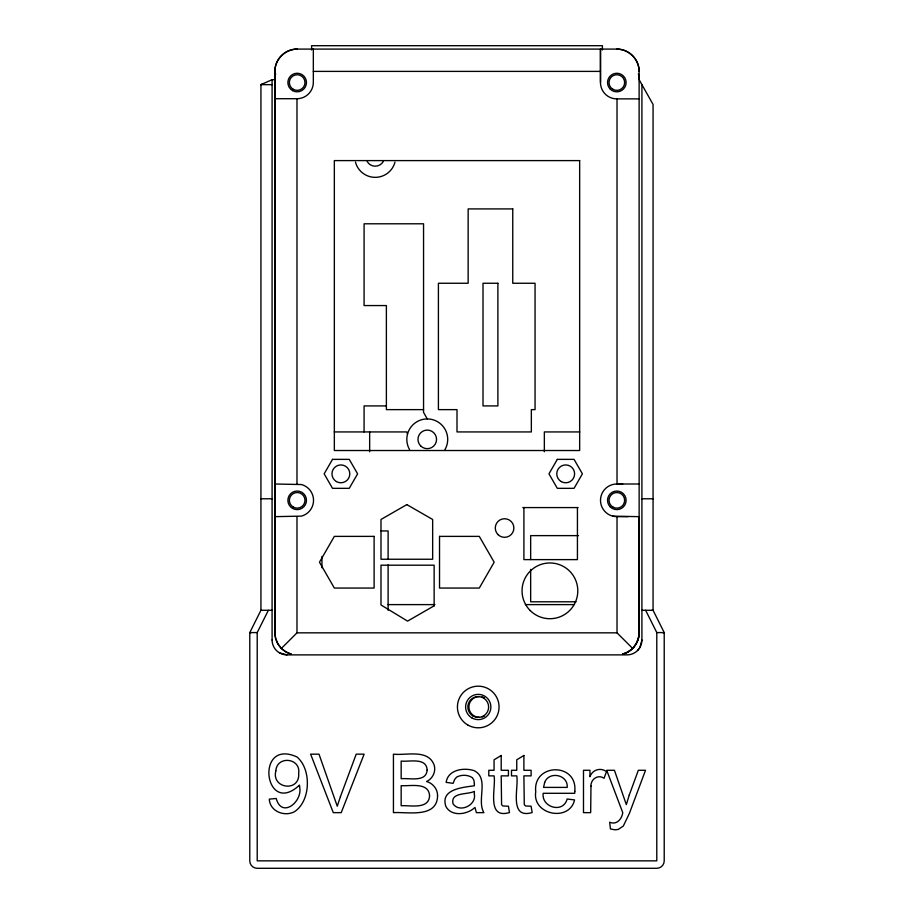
<?xml version="1.0" encoding="UTF-8"?>
<svg xmlns="http://www.w3.org/2000/svg" width="914" height="914" viewBox="0 0 914 914"><rect width="100%" height="100%" fill="white"/><g stroke="black" fill="none" stroke-linecap="round" stroke-linejoin="round"><path stroke-width="1.37" d="M523.905 507.578L523.905 559.619L577.431 559.619L577.431 507.578M612.791 516.159L639.126 516.661L639.126 632.659L638.372 638.429L636.155 643.81L632.659 648.437L617.019 632.842L617.019 516.661A16.326 16.326 0 0 1 600.498 500.518A16.326 16.326 0 0 1 616.642 483.997L622.742 483.997M617.019 483.997L617.019 98.872L639.126 98.872M600.498 82.351L600.475 49.093L600.475 82.546A16.349 16.349 0 0 0 616.824 98.895L617.019 98.872M275.628 73.92A22.302 22.302 0 0 0 274.874 79.689L272.086 79.689L260.936 84.648L260.936 610.289L249.785 632.591L249.785 860.862A7.438 7.438 0 0 0 257.211 868.3L656.789 868.289A7.438 7.438 0 0 0 664.215 860.851L664.215 632.579L653.064 610.278L653.064 104.47L639.126 79.689A22.302 22.302 0 0 0 638.372 73.92M645.638 610.278L656.789 632.579L656.789 860.851L257.211 860.851L257.211 632.579L268.362 610.278M637.561 650.528L639.926 647.455L641.914 640.017L641.914 84.648M632.659 648.437L627.975 651.956L622.605 654.173A22.302 22.302 0 0 0 639.137 632.671L639.126 71.395C639.206 59.456 628.763 49.013 616.824 49.093L297.176 49.093C285.237 49.013 274.794 59.456 274.874 71.395L274.874 632.659L275.628 638.418L277.856 643.787L281.352 648.449L296.981 632.842L617.019 632.842M261.187 84.648L261.93 84.202M663.221 632.819L664.215 632.591L656.789 632.579M274.874 516.661L301.403 516.124A16.349 16.349 0 0 0 301.403 484.534L274.874 483.997M628.078 516.661L617.019 516.684M313.331 71.395L600.498 71.395M260.936 84.648L272.086 84.648M274.874 98.712L296.981 98.712A16.349 16.349 0 0 0 313.331 82.351L313.331 49.093M386.382 405.919L364.08 405.919L364.08 431.934M423.548 409.632L386.382 409.632L386.382 305.562L364.08 305.562L364.08 223.793L423.548 223.793L423.548 412.351L427.261 418.932A20.439 20.439 0 0 1 444.969 449.597M334.25 431.934L406.821 431.934L407.518 434.081M579.784 431.934L544.344 431.934L544.344 451.767M616.642 483.997L639.126 483.997M260.936 498.781L272.086 498.781M641.914 498.781L653.064 498.781M522.819 507.578L578.059 507.578M381.058 530.943L388.107 530.943L388.107 559.277M578.482 535.627L530.657 535.627L530.657 559.562M575.98 601.789L530.657 601.789L530.657 569.411M388.107 604.611L434.938 604.611M525.424 604.611L574.015 604.611M260.936 610.289L272.086 610.278M641.914 610.289L653.064 610.278L652.07 610.278M257.211 632.579L249.785 632.579L250.779 632.819M279.513 652.893L286.95 654.892L627.05 654.881A14.864 14.864 0 0 0 641.914 640.006M281.352 648.449L286.036 651.945L291.406 654.173A22.302 22.302 0 0 1 274.874 632.659L274.874 71.395A22.302 22.302 0 0 1 297.176 49.093M602.395 49.973L602.395 45.7L311.605 45.7L311.605 49.973M388.107 564.932L388.107 610.278M369.656 431.934L369.656 451.767M321.945 556.443L321.945 567.765M296.981 98.712L296.981 483.997M296.981 516.661L296.981 632.842M272.086 79.689L272.086 640.017M286.95 654.881A14.864 14.864 0 0 1 272.086 640.006M484.5 715.936A10.408 10.408 0 0 1 481.998 716.976M479.302 717.33A10.408 10.408 0 0 1 468.893 706.922A10.408 10.408 0 0 1 479.302 696.514M481.998 696.868A10.408 10.408 0 0 1 484.5 697.908M616.824 49.093A22.302 22.302 0 0 1 639.126 71.395M639.126 632.659A22.302 22.302 0 0 1 622.605 654.196M383.274 161.527A9.289 9.289 0 0 1 367.177 161.527M394.974 162.178A20.439 20.439 0 0 1 355.477 162.178M409.563 449.597A20.439 20.439 0 0 1 427.261 418.932M374.112 536.381L374.112 588.056L334.341 588.056L319.477 562.213L334.341 536.381L374.112 536.381M439.531 536.381L439.531 588.056L479.302 588.056L494.166 562.213L479.302 536.381L439.531 536.381M474.4 783.881L474.355 785.754C463.067 787.422 440.125 788.976 445.815 806.308C451.367 817.047 467.431 814.717 474.96 807.416L476.388 812.649L483.894 812.649C476.365 800.207 489.618 778.168 474.035 770.605C463.786 767.372 448.009 769.565 446.123 782.373L453.138 783.321L454.612 779.505L456.703 777.049C461.524 774.535 467.819 774.649 472.367 777.7L473.886 780.145L474.4 783.881M574.792 791.387L574.757 793.295L543.167 793.295C541.294 807.428 563.31 813.848 567.137 799.007L574.552 799.921C569.525 822.326 531.971 814.888 535.741 791.821C532.542 762.904 577.762 762.162 574.792 791.387M299.529 786.554C303.357 801.167 281.82 819.173 276.199 798.482L269.299 799.122C269.79 811.358 284.528 817.093 294.491 811.689C310.691 801.11 311.685 769.405 297.039 756.998C254.378 737.449 264.306 817.916 299.495 785.126L299.529 786.554M474.355 794.015C476.628 805.291 459.662 813.254 453.081 803.909C450.031 791.867 467.625 794.894 474.355 791.387L474.355 794.015M590.97 786.097L590.673 812.649L583.486 812.649L583.486 770.285L589.953 770.285L589.953 776.706C592.318 769.714 600.635 767.166 606.508 771.644L604.028 778.305C598.156 773.998 590.593 779.219 590.97 786.097M275.822 770.948C271.264 788.873 300.135 792.495 298.695 773.313C300.9 757.775 276.828 755.352 275.822 770.948M429.569 795.694C429.032 809.85 409.918 805.085 401.166 805.748L401.166 785.64C410.009 786.383 428.757 781.756 429.569 795.694M437.578 795.694C437.223 818.59 407.336 811.678 393.431 812.649L393.431 754.164C406.193 755.684 428.289 748.657 434.173 765.178C436.127 771.644 432.63 778.739 426.575 781.527C432.905 783.264 437.657 789.045 437.578 795.694M427.135 770.045C426.324 782.681 409.015 777.757 401.166 778.739L401.166 761.065C409.221 762.036 426.564 757.123 427.135 770.045M544.675 782.407L543.567 787.4L567.217 787.4C568.257 774.501 548.971 770.822 544.675 782.407M629.278 794.974L626.33 804.628L614.437 770.285L606.702 770.285L622.777 812.717C621.794 819.15 616.642 825.296 609.649 822.212L610.449 828.952L615.076 829.832L618.275 829.421L623.314 826.05L629.403 813.357L645.513 770.285L638.338 770.285L629.278 794.974M340.419 796.654L337.266 806.217L318.997 754.164L310.623 754.164L333.279 812.649L341.219 812.649L364.115 754.164L356.209 754.164L340.419 796.654M332.513 459.365L324.15 473.852L332.513 488.339L349.239 488.339L357.614 473.852L349.239 459.365L332.513 459.365M557.323 459.365L548.96 473.852L557.323 488.339L574.049 488.339L582.412 473.852L574.049 459.365L557.323 459.365M501.203 755.49L494.063 759.797L494.063 770.285L488.796 770.285L488.796 775.872L494.063 775.872C496.291 787.308 485.814 819.458 509.464 812.569L508.424 806.217L502.814 805.977L501.58 804.583L501.203 775.872L508.424 775.872L508.424 770.285L501.203 770.285L501.203 755.49M523.893 755.49L516.753 759.797L516.753 770.285L511.497 770.285L511.497 775.872L516.753 775.872C518.981 787.308 508.515 819.458 532.154 812.569L531.114 806.217L525.516 805.977L524.282 804.583L523.893 775.872L531.114 775.872L531.114 770.285L523.893 770.285L523.893 755.49M406.821 504.608L380.989 519.472L380.989 559.242L432.653 559.242L432.653 519.472L406.821 504.608M434.139 605.822L407.564 621.12L380.989 604.965L380.989 565.195L434.139 565.195L434.139 605.822M579.659 160.601L334.341 160.601L334.341 450.522L579.659 450.522L579.659 160.601M512.754 208.918L468.151 208.918L468.151 283.26L438.412 283.26L438.412 409.632L457 409.632L457 431.934L531.342 431.934L531.342 409.632L535.056 409.632L535.056 283.26L512.754 283.26L512.754 208.918M497.89 283.26L483.015 283.26L483.015 405.919L497.89 405.919L497.89 283.26M467.831 725.019A20.816 20.816 0 0 0 499.055 706.99A20.816 20.816 0 0 0 467.831 688.962A20.816 20.816 0 0 0 467.831 725.019M471.921 717.936A12.636 12.636 0 0 0 490.875 706.99A12.636 12.636 0 0 0 471.921 696.045A12.636 12.636 0 0 0 471.921 717.936M473.029 716.005A10.408 10.408 0 0 0 488.636 706.99A10.408 10.408 0 0 0 473.029 697.988A10.408 10.408 0 0 0 473.029 716.005M610.255 89.115A9.289 9.289 0 0 0 625.804 84.945A9.289 9.289 0 0 0 614.425 73.566A9.289 9.289 0 0 0 610.255 89.115M292.526 90.589A9.289 9.289 0 0 0 306.464 82.546A9.289 9.289 0 0 0 292.526 74.491A9.289 9.289 0 0 0 292.526 90.589M292.526 508.378A9.289 9.289 0 0 0 306.464 500.335A9.289 9.289 0 0 0 292.526 492.28A9.289 9.289 0 0 0 292.526 508.378M610.255 506.904A9.289 9.289 0 0 0 625.804 502.734A9.289 9.289 0 0 0 614.425 491.355A9.289 9.289 0 0 0 610.255 506.904M498.004 534.599A9.289 9.289 0 0 0 513.554 530.428A9.289 9.289 0 0 0 502.174 519.049A9.289 9.289 0 0 0 498.004 534.599M336.421 481.575A8.923 8.923 0 0 0 349.799 473.852A8.923 8.923 0 0 0 336.421 466.129A8.923 8.923 0 0 0 336.421 481.575M561.219 481.575A8.923 8.923 0 0 0 574.609 473.852A8.923 8.923 0 0 0 561.219 466.129A8.923 8.923 0 0 0 561.219 481.575M530.211 610.552A27.877 27.877 0 0 0 576.848 598.053A27.877 27.877 0 0 0 542.71 563.915A27.877 27.877 0 0 0 530.211 610.552M293.268 89.309A7.803 7.803 0 0 0 304.979 82.546A7.803 7.803 0 0 0 293.268 75.782A7.803 7.803 0 0 0 293.268 89.309M293.268 507.087A7.803 7.803 0 0 0 304.979 500.335A7.803 7.803 0 0 0 293.268 493.571A7.803 7.803 0 0 0 293.268 507.087M612.928 507.087A7.803 7.803 0 0 0 624.639 500.335A7.803 7.803 0 0 0 612.928 493.571A7.803 7.803 0 0 0 612.928 507.087M612.928 89.309A7.803 7.803 0 0 0 624.639 82.546A7.803 7.803 0 0 0 612.928 75.782A7.803 7.803 0 0 0 612.928 89.309M420.691 445.941A9.289 9.289 0 0 0 436.241 441.782A9.289 9.289 0 0 0 424.861 430.403A9.289 9.289 0 0 0 420.691 445.941"/></g></svg>
